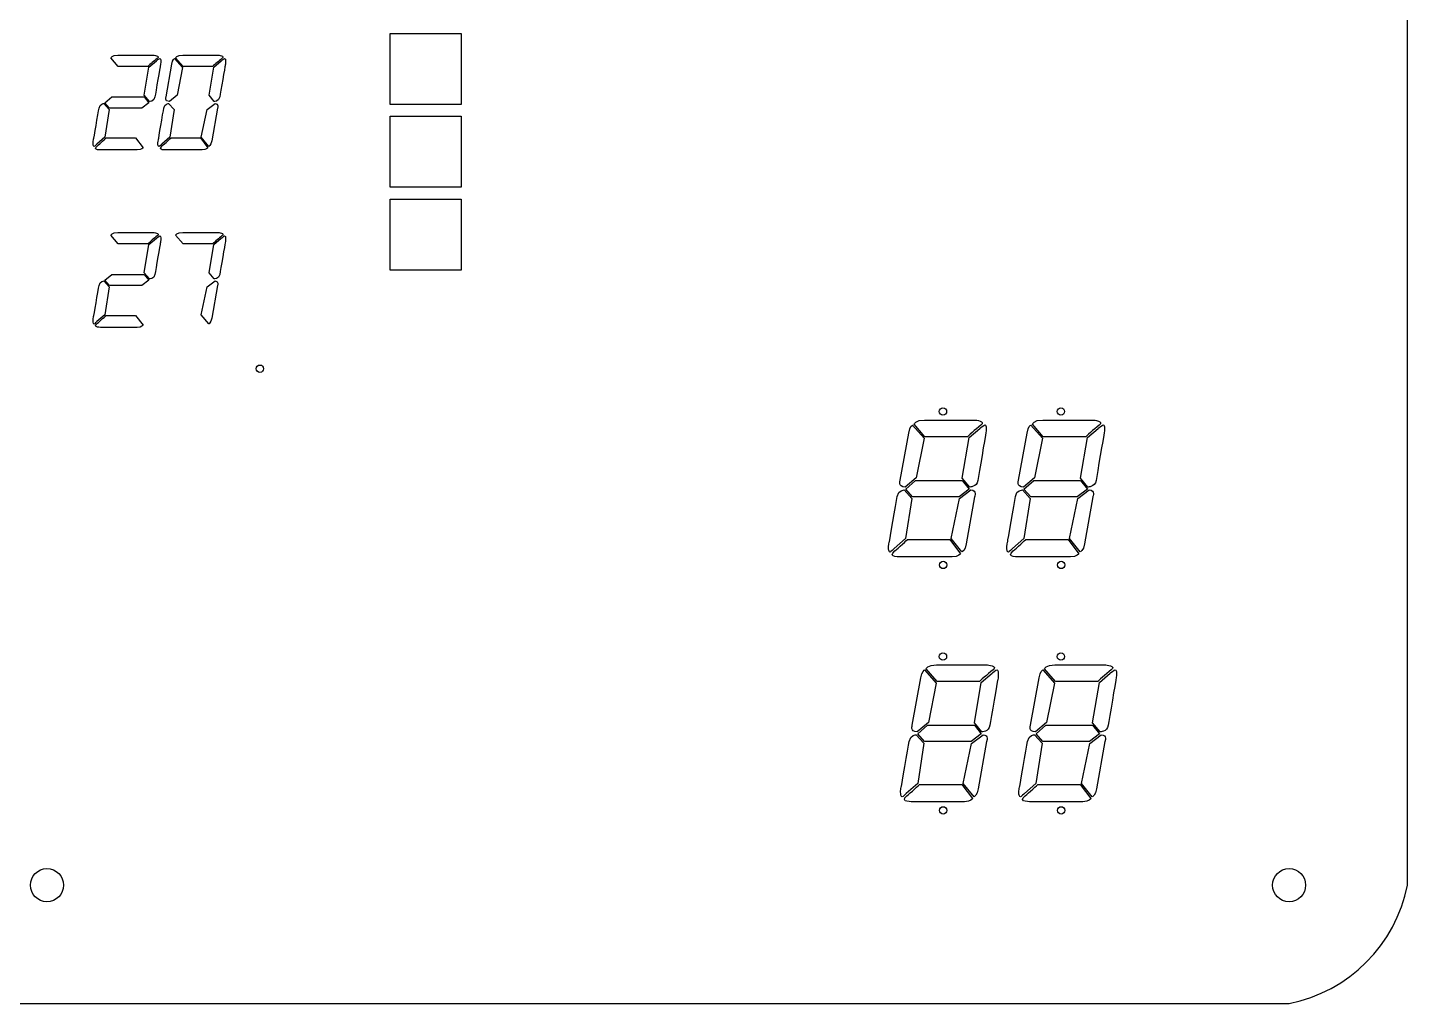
# Model space of a CAD drawing. Header units: millimetres. Extents: x 1910 to 3060, y 1279 to 2159.
# Drawn here: x 2476 to 3060, y 1279 to 1691 of the extents above; entities that cross this region are included whole.
import ezdxf

# ---------------------------------------------------------------- set-up
doc = ezdxf.new("R2010")
doc.units = ezdxf.units.MM

msp = doc.modelspace()

# ---------------------------------------------------------------- linework, layer by layer
at = {"color": 7, "linetype": 'Continuous', "lineweight": 25}
for p, q in [((3059.54, 1328.77), (3059.54, 2108.77)), ((2629.54, 1658.77), (2629.54, 1688.77)), ((2629.54, 1688.77), (2659.54, 1688.77)), ((2659.54, 1688.77), (2659.54, 1658.77)), ((2514.69, 1674.79), (2511.51, 1678.48)), ((2527.12, 1674.79), (2514.69, 1674.79)), ((2525.63, 1662.65), (2527.66, 1674.51)), ((2527.66, 1674.51), (2530.81, 1677.22)), ((2534.85, 1662.01), (2537.34, 1675.82)), ((2538.43, 1678.18), (2541.84, 1674.33)), ((2542.09, 1674.79), (2538.91, 1678.48)), ((2541.84, 1674.33), (2539.54, 1662.77)), ((2554.52, 1674.79), (2542.09, 1674.79)), ((2553.03, 1662.65), (2555.06, 1674.51)), ((2555.06, 1674.51), (2558.22, 1677.22)), ((2527.81, 1660.03), (2525.63, 1662.65)), ((2539.54, 1662.77), (2536.27, 1660.03)), ((2555.21, 1660.03), (2553.03, 1662.65)), ((2508.57, 1659.16), (2510.83, 1656.7)), ((2510.83, 1656.7), (2509.03, 1644.91)), ((2509.04, 1659.45), (2511.91, 1661.96)), ((2511.02, 1657.18), (2509.04, 1659.45)), ((2524.68, 1657.18), (2511.02, 1657.18)), ((2511.91, 1661.96), (2525.63, 1661.96)), ((2527.66, 1659.45), (2524.68, 1657.18)), ((2525.63, 1661.96), (2527.66, 1659.45)), ((2535.97, 1659.16), (2538.23, 1656.7)), ((2538.23, 1656.7), (2536.43, 1644.91)), ((2549.77, 1644.91), (2552.22, 1656.65)), ((2552.22, 1656.65), (2555.57, 1659.16)), ((2556.64, 1657.18), (2554.15, 1643.37)), ((2659.54, 1658.77), (2629.54, 1658.77)), ((2629.54, 1623.77), (2629.54, 1653.77)), ((2629.54, 1653.77), (2659.54, 1653.77)), ((2659.54, 1653.77), (2659.54, 1623.77)), ((2509.03, 1644.91), (2505.64, 1641.97)), ((2509.57, 1644.62), (2521.96, 1644.62)), ((2521.96, 1644.62), (2525.13, 1640.47)), ((2536.43, 1644.91), (2533.04, 1641.97)), ((2536.98, 1644.62), (2549.36, 1644.62)), ((2549.36, 1644.62), (2552.53, 1640.47)), ((2552.94, 1641), (2549.77, 1644.91)), ((2659.54, 1623.77), (2629.54, 1623.77)), ((2629.54, 1588.77), (2629.54, 1618.77)), ((2629.54, 1618.77), (2659.54, 1618.77)), ((2659.54, 1618.77), (2659.54, 1588.77)), ((2514.69, 1599.79), (2511.51, 1603.48)), ((2527.12, 1599.79), (2514.69, 1599.79)), ((2525.63, 1587.65), (2527.66, 1599.51)), ((2527.66, 1599.51), (2530.81, 1602.22)), ((2542.09, 1599.79), (2538.91, 1603.48)), ((2554.52, 1599.79), (2542.09, 1599.79)), ((2553.03, 1587.65), (2555.06, 1599.51)), ((2555.06, 1599.51), (2558.22, 1602.22)), ((2509.04, 1584.45), (2511.91, 1586.96)), ((2511.91, 1586.96), (2525.63, 1586.96)), ((2527.81, 1585.03), (2525.63, 1587.65)), ((2525.63, 1586.96), (2527.66, 1584.45)), ((2555.21, 1585.03), (2553.03, 1587.65)), ((2659.54, 1588.77), (2629.54, 1588.77)), ((2508.57, 1584.16), (2510.83, 1581.7)), ((2510.83, 1581.7), (2509.03, 1569.91)), ((2511.02, 1582.18), (2509.04, 1584.45)), ((2524.68, 1582.18), (2511.02, 1582.18)), ((2527.66, 1584.45), (2524.68, 1582.18)), ((2549.77, 1569.91), (2552.22, 1581.65)), ((2552.22, 1581.65), (2555.57, 1584.16)), ((2556.64, 1582.18), (2554.15, 1568.37)), ((2509.03, 1569.91), (2505.64, 1566.97)), ((2509.57, 1569.62), (2521.96, 1569.62)), ((2521.96, 1569.62), (2525.13, 1565.47)), ((2552.94, 1566), (2549.77, 1569.91)), ((2850.35, 1523.22), (2855.27, 1517.68)), ((2855.64, 1518.33), (2851.04, 1523.66)), ((2900.35, 1523.22), (2905.27, 1517.68)), ((2905.64, 1518.33), (2901.04, 1523.66)), ((2845.19, 1499.91), (2848.77, 1519.82)), ((2855.27, 1517.68), (2851.96, 1501.01)), ((2873.56, 1518.33), (2855.64, 1518.33)), ((2871.41, 1500.83), (2874.34, 1517.94)), ((2874.34, 1517.94), (2878.88, 1521.84)), ((2895.19, 1499.91), (2898.77, 1519.82)), ((2905.27, 1517.68), (2901.96, 1501.01)), ((2923.56, 1518.33), (2905.64, 1518.33)), ((2921.41, 1500.83), (2924.34, 1517.94)), ((2924.34, 1517.94), (2928.88, 1521.84)), ((2851.96, 1501.01), (2847.24, 1497.05)), ((2847.49, 1496.21), (2851.62, 1499.83)), ((2851.62, 1499.83), (2871.41, 1499.83)), ((2874.54, 1497.05), (2871.41, 1500.83)), ((2871.41, 1499.83), (2874.34, 1496.21)), ((2901.96, 1501.01), (2897.24, 1497.05)), ((2897.49, 1496.21), (2901.62, 1499.83)), ((2901.62, 1499.83), (2921.41, 1499.83)), ((2924.54, 1497.05), (2921.41, 1500.83)), ((2921.41, 1499.83), (2924.34, 1496.21)), ((2846.81, 1495.8), (2850.07, 1492.25)), ((2850.35, 1492.94), (2847.49, 1496.21)), ((2874.34, 1496.21), (2870.03, 1492.94)), ((2870.25, 1492.18), (2875.07, 1495.8)), ((2896.81, 1495.8), (2900.07, 1492.25)), ((2900.35, 1492.94), (2897.49, 1496.21)), ((2924.34, 1496.21), (2920.03, 1492.94)), ((2920.25, 1492.18), (2925.07, 1495.8)), ((2850.07, 1492.25), (2847.46, 1475.25)), ((2870.03, 1492.94), (2850.35, 1492.94)), ((2866.71, 1475.25), (2870.25, 1492.18)), ((2876.61, 1492.94), (2873.03, 1473.03)), ((2900.07, 1492.25), (2897.46, 1475.25)), ((2920.03, 1492.94), (2900.35, 1492.94)), ((2916.71, 1475.25), (2920.25, 1492.18)), ((2926.61, 1492.94), (2923.03, 1473.03)), ((2847.46, 1475.25), (2842.58, 1471.01)), ((2848.25, 1474.84), (2866.12, 1474.84)), ((2866.12, 1474.84), (2870.68, 1468.85)), ((2871.27, 1469.61), (2866.71, 1475.25)), ((2897.46, 1475.25), (2892.58, 1471.01)), ((2898.25, 1474.84), (2916.12, 1474.84)), ((2916.12, 1474.84), (2920.68, 1468.85)), ((2921.27, 1469.61), (2916.71, 1475.25)), ((2855.45, 1419.73), (2860.37, 1414.19)), ((2860.74, 1414.84), (2856.14, 1420.17)), ((2879.44, 1414.45), (2883.98, 1418.35)), ((2905.45, 1419.73), (2910.37, 1414.19)), ((2910.74, 1414.84), (2906.14, 1420.17)), ((2929.44, 1414.45), (2933.98, 1418.35)), ((2850.29, 1396.41), (2853.87, 1416.33)), ((2860.37, 1414.19), (2857.06, 1397.52)), ((2878.66, 1414.84), (2860.74, 1414.84)), ((2876.51, 1397.34), (2879.44, 1414.45)), ((2900.29, 1396.41), (2903.87, 1416.33)), ((2910.37, 1414.19), (2907.06, 1397.52)), ((2928.66, 1414.84), (2910.74, 1414.84)), ((2926.51, 1397.34), (2929.44, 1414.45)), ((2857.06, 1397.52), (2852.34, 1393.56)), ((2852.59, 1392.72), (2856.72, 1396.34)), ((2856.72, 1396.34), (2876.51, 1396.34)), ((2879.64, 1393.56), (2876.51, 1397.34)), ((2876.51, 1396.34), (2879.44, 1392.72)), ((2907.06, 1397.52), (2902.34, 1393.56)), ((2902.59, 1392.72), (2906.72, 1396.34)), ((2906.72, 1396.34), (2926.51, 1396.34)), ((2929.64, 1393.56), (2926.51, 1397.34)), ((2926.51, 1396.34), (2929.44, 1392.72)), ((2851.91, 1392.31), (2855.17, 1388.76)), ((2855.17, 1388.76), (2852.56, 1371.76)), ((2855.44, 1389.45), (2852.59, 1392.72)), ((2875.13, 1389.45), (2855.44, 1389.45)), ((2871.81, 1371.76), (2875.34, 1388.68)), ((2879.44, 1392.72), (2875.13, 1389.45)), ((2875.34, 1388.68), (2880.17, 1392.3)), ((2881.71, 1389.45), (2878.13, 1369.53)), ((2901.91, 1392.31), (2905.17, 1388.76)), ((2905.17, 1388.76), (2902.56, 1371.76)), ((2905.44, 1389.45), (2902.59, 1392.72)), ((2925.13, 1389.45), (2905.44, 1389.45)), ((2921.81, 1371.76), (2925.34, 1388.68)), ((2929.44, 1392.72), (2925.13, 1389.45)), ((2925.34, 1388.68), (2930.17, 1392.3)), ((2931.71, 1389.45), (2928.13, 1369.53)), ((2852.56, 1371.76), (2847.68, 1367.52)), ((2853.35, 1371.34), (2871.22, 1371.34)), ((2871.22, 1371.34), (2875.78, 1365.35)), ((2876.37, 1366.12), (2871.81, 1371.76)), ((2902.56, 1371.76), (2897.68, 1367.52)), ((2903.35, 1371.34), (2921.22, 1371.34)), ((2921.22, 1371.34), (2925.78, 1365.35)), ((2926.37, 1366.12), (2921.81, 1371.76)), ((1959.54, 1278.77), (3009.54, 1278.77))]:
    msp.add_line(p, q, dxfattribs=at)
for centre, radius in [((2574.54, 1547.07), 1.55), ((2863.25, 1529), 1.55), ((2913.11, 1529), 1.55), ((2863.35, 1464.1), 1.55), ((2913.21, 1464.1), 1.55), ((2863.25, 1425.38), 1.55), ((2913.11, 1425.38), 1.55), ((2863.35, 1360.38), 1.55), ((2913.21, 1360.38), 1.55), ((2484.54, 1328.77), 7), ((3009.54, 1328.77), 7)]:
    msp.add_circle(centre, radius, dxfattribs=at)
msp.add_arc((2997.43, 1340.89), 63.29, 281.03867, 348.96133, dxfattribs=at)
for points in [[(2511.51, 1678.48), (2511.51, 1678.48), (2511.89, 1679.69), (2514.55, 1679.65)], [(2529.38, 1679.65), (2529.38, 1679.65), (2532.7, 1679.38), (2531.1, 1678.18)], [(2538.91, 1678.48), (2538.91, 1678.48), (2539.29, 1679.69), (2541.95, 1679.65)], [(2556.78, 1679.65), (2556.78, 1679.65), (2560.1, 1679.38), (2558.5, 1678.18)], [(2531.1, 1678.18), (2529.8, 1677.19), (2528.3, 1675.86), (2527.12, 1674.79)], [(2532.42, 1675.11), (2532.42, 1675.11), (2530.5, 1663.98), (2530.16, 1661.96)], [(2530.81, 1677.22), (2530.81, 1677.22), (2532.06, 1678.28), (2532.23, 1678.24)], [(2532.23, 1678.24), (2532.51, 1678.18), (2532.62, 1677.76), (2532.65, 1677.44)], [(2532.65, 1677.44), (2532.75, 1676.35), (2532.42, 1675.11), (2532.42, 1675.11)], [(2537.34, 1675.82), (2537.62, 1677.85), (2538.43, 1678.18), (2538.43, 1678.18)], [(2558.5, 1678.18), (2557.2, 1677.19), (2555.7, 1675.86), (2554.52, 1674.79)], [(2559.82, 1675.11), (2559.82, 1675.11), (2557.9, 1663.98), (2557.56, 1661.96)], [(2558.22, 1677.22), (2558.22, 1677.22), (2559.46, 1678.28), (2559.63, 1678.24)], [(2559.63, 1678.24), (2559.91, 1678.18), (2560.02, 1677.76), (2560.05, 1677.44)], [(2560.05, 1677.44), (2560.15, 1676.35), (2559.82, 1675.11), (2559.82, 1675.11)], [(2504.27, 1644.08), (2504.27, 1644.08), (2506.19, 1655.21), (2506.53, 1657.23)], [(2506.53, 1657.23), (2506.86, 1659.25), (2508.57, 1659.16), (2508.57, 1659.16)], [(2530.16, 1661.96), (2529.82, 1659.93), (2527.81, 1660.03), (2527.81, 1660.03)], [(2531.67, 1644.08), (2531.67, 1644.08), (2533.59, 1655.21), (2533.93, 1657.23)], [(2533.93, 1657.23), (2534.26, 1659.25), (2535.97, 1659.16), (2535.97, 1659.16)], [(2536.27, 1660.03), (2534.09, 1660.03), (2534.85, 1662.01), (2534.85, 1662.01)], [(2557.56, 1661.96), (2557.23, 1659.93), (2555.21, 1660.03), (2555.21, 1660.03)], [(2555.57, 1659.16), (2557.35, 1659.16), (2556.64, 1657.18), (2556.64, 1657.18)], [(2505.89, 1641.31), (2506.8, 1642.05), (2509.57, 1644.62), (2509.57, 1644.62)], [(2533.29, 1641.31), (2534.2, 1642.05), (2536.98, 1644.62), (2536.98, 1644.62)], [(2507.79, 1639.55), (2507.79, 1639.55), (2503.34, 1639.26), (2505.89, 1641.31)], [(2504.04, 1641.75), (2503.93, 1642.83), (2504.27, 1644.08), (2504.27, 1644.08)], [(2504.46, 1640.94), (2504.18, 1641), (2504.07, 1641.43), (2504.04, 1641.75)], [(2505.64, 1641.97), (2505.64, 1641.97), (2504.63, 1640.91), (2504.46, 1640.94)], [(2535.19, 1639.55), (2535.19, 1639.55), (2530.74, 1639.26), (2533.29, 1641.31)], [(2531.44, 1641.75), (2531.34, 1642.83), (2531.67, 1644.08), (2531.67, 1644.08)], [(2531.86, 1640.94), (2531.58, 1641), (2531.47, 1641.43), (2531.44, 1641.75)], [(2533.04, 1641.97), (2533.04, 1641.97), (2532.03, 1640.91), (2531.86, 1640.94)], [(2554.15, 1643.37), (2553.87, 1641.34), (2552.94, 1641), (2552.94, 1641)], [(2511.51, 1603.48), (2511.51, 1603.48), (2511.89, 1604.69), (2514.55, 1604.65)], [(2529.38, 1604.65), (2529.38, 1604.65), (2532.7, 1604.38), (2531.1, 1603.18)], [(2538.91, 1603.48), (2538.91, 1603.48), (2539.29, 1604.69), (2541.95, 1604.65)], [(2556.78, 1604.65), (2556.78, 1604.65), (2560.1, 1604.38), (2558.5, 1603.18)], [(2531.1, 1603.18), (2529.8, 1602.19), (2528.3, 1600.86), (2527.12, 1599.79)], [(2532.42, 1600.11), (2532.42, 1600.11), (2530.5, 1588.98), (2530.16, 1586.96)], [(2530.81, 1602.22), (2530.81, 1602.22), (2532.06, 1603.28), (2532.23, 1603.24)], [(2532.23, 1603.24), (2532.51, 1603.18), (2532.62, 1602.76), (2532.65, 1602.44)], [(2532.65, 1602.44), (2532.75, 1601.35), (2532.42, 1600.11), (2532.42, 1600.11)], [(2558.5, 1603.18), (2557.2, 1602.19), (2555.7, 1600.86), (2554.52, 1599.79)], [(2559.82, 1600.11), (2559.82, 1600.11), (2557.9, 1588.98), (2557.56, 1586.96)], [(2558.22, 1602.22), (2558.22, 1602.22), (2559.46, 1603.28), (2559.63, 1603.24)], [(2559.63, 1603.24), (2559.91, 1603.18), (2560.02, 1602.76), (2560.05, 1602.44)], [(2560.05, 1602.44), (2560.15, 1601.35), (2559.82, 1600.11), (2559.82, 1600.11)], [(2530.16, 1586.96), (2529.82, 1584.93), (2527.81, 1585.03), (2527.81, 1585.03)], [(2557.56, 1586.96), (2557.23, 1584.93), (2555.21, 1585.03), (2555.21, 1585.03)], [(2504.27, 1569.08), (2504.27, 1569.08), (2506.19, 1580.21), (2506.53, 1582.23)], [(2506.53, 1582.23), (2506.86, 1584.25), (2508.57, 1584.16), (2508.57, 1584.16)], [(2555.57, 1584.16), (2557.35, 1584.16), (2556.64, 1582.18), (2556.64, 1582.18)], [(2504.04, 1566.75), (2503.93, 1567.83), (2504.27, 1569.08), (2504.27, 1569.08)], [(2505.89, 1566.31), (2506.8, 1567.05), (2509.57, 1569.62), (2509.57, 1569.62)], [(2507.79, 1564.55), (2507.79, 1564.55), (2503.34, 1564.26), (2505.89, 1566.31)], [(2504.46, 1565.94), (2504.18, 1566), (2504.07, 1566.43), (2504.04, 1566.75)], [(2505.64, 1566.97), (2505.64, 1566.97), (2504.63, 1565.91), (2504.46, 1565.94)], [(2554.15, 1568.37), (2553.87, 1566.34), (2552.94, 1566), (2552.94, 1566)], [(2848.77, 1519.82), (2849.18, 1522.75), (2850.35, 1523.22), (2850.35, 1523.22)], [(2851.04, 1523.66), (2851.04, 1523.66), (2851.6, 1525.41), (2855.43, 1525.34)], [(2879.3, 1523.22), (2877, 1521.48), (2873.56, 1518.33), (2873.56, 1518.33)], [(2876.81, 1525.34), (2876.81, 1525.34), (2881.6, 1524.96), (2879.3, 1523.22)], [(2878.88, 1521.84), (2878.88, 1521.84), (2880.67, 1523.37), (2880.92, 1523.32)], [(2880.92, 1523.32), (2881.33, 1523.23), (2881.49, 1522.62), (2881.53, 1522.15)], [(2881.53, 1522.15), (2881.68, 1520.59), (2881.19, 1518.8), (2881.19, 1518.8)], [(2898.77, 1519.82), (2899.18, 1522.75), (2900.35, 1523.22), (2900.35, 1523.22)], [(2901.04, 1523.66), (2901.04, 1523.66), (2901.6, 1525.41), (2905.43, 1525.34)], [(2929.3, 1523.22), (2927, 1521.48), (2923.56, 1518.33), (2923.56, 1518.33)], [(2926.81, 1525.34), (2926.81, 1525.34), (2931.6, 1524.96), (2929.3, 1523.22)], [(2928.88, 1521.84), (2928.88, 1521.84), (2930.67, 1523.37), (2930.92, 1523.32)], [(2930.92, 1523.32), (2931.33, 1523.23), (2931.49, 1522.62), (2931.53, 1522.15)], [(2931.53, 1522.15), (2931.68, 1520.59), (2931.19, 1518.8), (2931.19, 1518.8)], [(2881.19, 1518.8), (2881.19, 1518.8), (2878.43, 1502.75), (2877.94, 1499.83)], [(2931.19, 1518.8), (2931.19, 1518.8), (2928.43, 1502.75), (2927.94, 1499.83)], [(2847.24, 1497.05), (2844.09, 1497.05), (2845.19, 1499.91), (2845.19, 1499.91)], [(2877.94, 1499.83), (2877.46, 1496.92), (2874.54, 1497.05), (2874.54, 1497.05)], [(2897.24, 1497.05), (2894.09, 1497.05), (2895.19, 1499.91), (2895.19, 1499.91)], [(2927.94, 1499.83), (2927.46, 1496.92), (2924.54, 1497.05), (2924.54, 1497.05)], [(2840.61, 1474.05), (2840.61, 1474.05), (2843.37, 1490.1), (2843.86, 1493.02)], [(2843.86, 1493.02), (2844.35, 1495.93), (2846.81, 1495.8), (2846.81, 1495.8)], [(2875.07, 1495.8), (2877.63, 1495.8), (2876.61, 1492.94), (2876.61, 1492.94)], [(2890.61, 1474.05), (2890.61, 1474.05), (2893.37, 1490.1), (2893.86, 1493.02)], [(2893.86, 1493.02), (2894.35, 1495.93), (2896.81, 1495.8), (2896.81, 1495.8)], [(2925.07, 1495.8), (2927.63, 1495.8), (2926.61, 1492.94), (2926.61, 1492.94)], [(2845.68, 1467.52), (2845.68, 1467.52), (2839.26, 1467.1), (2842.95, 1470.07)], [(2840.27, 1470.7), (2840.12, 1472.26), (2840.61, 1474.05), (2840.61, 1474.05)], [(2840.88, 1469.53), (2840.47, 1469.62), (2840.32, 1470.23), (2840.27, 1470.7)], [(2842.58, 1471.01), (2842.58, 1471.01), (2841.13, 1469.48), (2840.88, 1469.53)], [(2842.95, 1470.07), (2844.26, 1471.12), (2848.25, 1474.84), (2848.25, 1474.84)], [(2873.03, 1473.03), (2872.62, 1470.1), (2871.27, 1469.61), (2871.27, 1469.61)], [(2895.68, 1467.52), (2895.68, 1467.52), (2889.26, 1467.1), (2892.95, 1470.07)], [(2890.27, 1470.7), (2890.12, 1472.26), (2890.61, 1474.05), (2890.61, 1474.05)], [(2890.88, 1469.53), (2890.47, 1469.62), (2890.32, 1470.23), (2890.27, 1470.7)], [(2892.58, 1471.01), (2892.58, 1471.01), (2891.13, 1469.48), (2890.88, 1469.53)], [(2892.95, 1470.07), (2894.26, 1471.12), (2898.25, 1474.84), (2898.25, 1474.84)], [(2923.03, 1473.03), (2922.62, 1470.1), (2921.27, 1469.61), (2921.27, 1469.61)], [(2853.87, 1416.33), (2854.28, 1419.26), (2855.45, 1419.73), (2855.45, 1419.73)], [(2856.14, 1420.17), (2856.14, 1420.17), (2856.7, 1421.92), (2860.53, 1421.85)], [(2884.4, 1419.73), (2882.1, 1417.99), (2878.66, 1414.84), (2878.66, 1414.84)], [(2881.91, 1421.85), (2881.91, 1421.85), (2886.7, 1421.47), (2884.4, 1419.73)], [(2883.98, 1418.35), (2883.98, 1418.35), (2885.77, 1419.88), (2886.02, 1419.83)], [(2886.02, 1419.83), (2886.43, 1419.74), (2886.58, 1419.13), (2886.63, 1418.66)], [(2886.63, 1418.66), (2886.78, 1417.1), (2886.29, 1415.31), (2886.29, 1415.31)], [(2903.87, 1416.33), (2904.28, 1419.26), (2905.45, 1419.73), (2905.45, 1419.73)], [(2906.14, 1420.17), (2906.14, 1420.17), (2906.7, 1421.92), (2910.53, 1421.85)], [(2934.4, 1419.73), (2932.1, 1417.99), (2928.66, 1414.84), (2928.66, 1414.84)], [(2931.91, 1421.85), (2931.91, 1421.85), (2936.7, 1421.47), (2934.4, 1419.73)], [(2933.98, 1418.35), (2933.98, 1418.35), (2935.77, 1419.88), (2936.02, 1419.83)], [(2936.02, 1419.83), (2936.43, 1419.74), (2936.58, 1419.13), (2936.63, 1418.66)], [(2936.63, 1418.66), (2936.78, 1417.1), (2936.29, 1415.31), (2936.29, 1415.31)], [(2886.29, 1415.31), (2886.29, 1415.31), (2883.53, 1399.26), (2883.04, 1396.34)], [(2936.29, 1415.31), (2936.29, 1415.31), (2933.53, 1399.26), (2933.04, 1396.34)], [(2852.34, 1393.56), (2849.19, 1393.56), (2850.29, 1396.41), (2850.29, 1396.41)], [(2883.04, 1396.34), (2882.56, 1393.43), (2879.64, 1393.56), (2879.64, 1393.56)], [(2902.34, 1393.56), (2899.19, 1393.56), (2900.29, 1396.41), (2900.29, 1396.41)], [(2933.04, 1396.34), (2932.56, 1393.43), (2929.64, 1393.56), (2929.64, 1393.56)], [(2845.71, 1370.56), (2845.71, 1370.56), (2848.47, 1386.61), (2848.96, 1389.52)], [(2848.96, 1389.52), (2849.45, 1392.44), (2851.91, 1392.31), (2851.91, 1392.31)], [(2880.17, 1392.3), (2882.73, 1392.3), (2881.71, 1389.45), (2881.71, 1389.45)], [(2895.71, 1370.56), (2895.71, 1370.56), (2898.47, 1386.61), (2898.96, 1389.52)], [(2898.96, 1389.52), (2899.45, 1392.44), (2901.91, 1392.31), (2901.91, 1392.31)], [(2930.17, 1392.3), (2932.73, 1392.3), (2931.71, 1389.45), (2931.71, 1389.45)], [(2845.37, 1367.2), (2845.22, 1368.76), (2845.71, 1370.56), (2845.71, 1370.56)], [(2848.04, 1366.57), (2849.36, 1367.63), (2853.35, 1371.34), (2853.35, 1371.34)], [(2895.37, 1367.2), (2895.22, 1368.76), (2895.71, 1370.56), (2895.71, 1370.56)], [(2898.04, 1366.57), (2899.36, 1367.63), (2903.35, 1371.34), (2903.35, 1371.34)], [(2850.78, 1364.03), (2850.78, 1364.03), (2844.36, 1363.61), (2848.04, 1366.57)], [(2845.98, 1366.04), (2845.57, 1366.12), (2845.42, 1366.73), (2845.37, 1367.2)], [(2847.68, 1367.52), (2847.68, 1367.52), (2846.23, 1365.99), (2845.98, 1366.04)], [(2878.13, 1369.53), (2877.72, 1366.61), (2876.37, 1366.12), (2876.37, 1366.12)], [(2900.78, 1364.03), (2900.78, 1364.03), (2894.36, 1363.61), (2898.04, 1366.57)], [(2895.98, 1366.04), (2895.57, 1366.12), (2895.42, 1366.73), (2895.37, 1367.2)], [(2897.68, 1367.52), (2897.68, 1367.52), (2896.23, 1365.99), (2895.98, 1366.04)], [(2928.13, 1369.53), (2927.72, 1366.61), (2926.37, 1366.12), (2926.37, 1366.12)]]:
    msp.add_open_spline(points, degree=3, dxfattribs=at)
for points, knots in [([(2514.55, 1679.65), (2515.11, 1679.64), (2516.1, 1679.63), (2518.94, 1679.62), (2521.98, 1679.63), (2525.3, 1679.63), (2527.4, 1679.64), (2529.38, 1679.65)], [0, 0, 0, 0, 0.25, 0.25, 0.5, 0.5, 1, 1, 1, 1]), ([(2541.95, 1679.65), (2542.51, 1679.64), (2543.5, 1679.63), (2546.34, 1679.62), (2549.38, 1679.63), (2552.7, 1679.63), (2554.8, 1679.64), (2556.78, 1679.65)], [0, 0, 0, 0, 0.25, 0.25, 0.5, 0.5, 1, 1, 1, 1]), ([(2525.13, 1640.47), (2525.13, 1640.47), (2524.6, 1639.55), (2520.83, 1639.55), (2507.79, 1639.55), (2507.79, 1639.55)], [0, 0, 0, 0, 0.5, 0.5, 1, 1, 1, 1]), ([(2552.53, 1640.47), (2552.53, 1640.47), (2552, 1639.55), (2548.23, 1639.55), (2535.19, 1639.55), (2535.19, 1639.55)], [0, 0, 0, 0, 0.5, 0.5, 1, 1, 1, 1]), ([(2514.55, 1604.65), (2515.11, 1604.64), (2516.1, 1604.63), (2518.94, 1604.62), (2521.98, 1604.63), (2525.3, 1604.63), (2527.4, 1604.64), (2529.38, 1604.65)], [0, 0, 0, 0, 0.25, 0.25, 0.5, 0.5, 1, 1, 1, 1]), ([(2541.95, 1604.65), (2542.51, 1604.64), (2543.5, 1604.63), (2546.34, 1604.62), (2549.38, 1604.63), (2552.7, 1604.63), (2554.8, 1604.64), (2556.78, 1604.65)], [0, 0, 0, 0, 0.25, 0.25, 0.5, 0.5, 1, 1, 1, 1]), ([(2525.13, 1565.47), (2525.13, 1565.47), (2524.6, 1564.55), (2520.83, 1564.55), (2507.79, 1564.55), (2507.79, 1564.55)], [0, 0, 0, 0, 0.5, 0.5, 1, 1, 1, 1]), ([(2855.43, 1525.34), (2856.24, 1525.33), (2857.66, 1525.32), (2861.77, 1525.31), (2866.14, 1525.31), (2870.93, 1525.32), (2873.96, 1525.33), (2876.81, 1525.34)], [0, 0, 0, 0, 0.25, 0.25, 0.5, 0.5, 1, 1, 1, 1]), ([(2905.43, 1525.34), (2906.24, 1525.33), (2907.66, 1525.32), (2911.77, 1525.31), (2916.14, 1525.31), (2920.93, 1525.32), (2923.96, 1525.33), (2926.81, 1525.34)], [0, 0, 0, 0, 0.25, 0.25, 0.5, 0.5, 1, 1, 1, 1]), ([(2870.68, 1468.85), (2870.68, 1468.85), (2869.92, 1467.52), (2864.48, 1467.52), (2845.68, 1467.52), (2845.68, 1467.52)], [0, 0, 0, 0, 0.5, 0.5, 1, 1, 1, 1]), ([(2920.68, 1468.85), (2920.68, 1468.85), (2919.92, 1467.52), (2914.48, 1467.52), (2895.68, 1467.52), (2895.68, 1467.52)], [0, 0, 0, 0, 0.5, 0.5, 1, 1, 1, 1]), ([(2860.53, 1421.85), (2861.33, 1421.84), (2862.76, 1421.83), (2866.87, 1421.82), (2871.24, 1421.82), (2876.03, 1421.83), (2879.06, 1421.84), (2881.91, 1421.85)], [0, 0, 0, 0, 0.25, 0.25, 0.5, 0.5, 1, 1, 1, 1]), ([(2910.53, 1421.85), (2911.33, 1421.84), (2912.76, 1421.83), (2916.87, 1421.82), (2921.24, 1421.82), (2926.03, 1421.83), (2929.06, 1421.84), (2931.91, 1421.85)], [0, 0, 0, 0, 0.25, 0.25, 0.5, 0.5, 1, 1, 1, 1]), ([(2875.78, 1365.35), (2875.78, 1365.35), (2875.02, 1364.03), (2869.58, 1364.03), (2850.78, 1364.03), (2850.78, 1364.03)], [0, 0, 0, 0, 0.5, 0.5, 1, 1, 1, 1]), ([(2925.78, 1365.35), (2925.78, 1365.35), (2925.02, 1364.03), (2919.58, 1364.03), (2900.78, 1364.03), (2900.78, 1364.03)], [0, 0, 0, 0, 0.5, 0.5, 1, 1, 1, 1])]:
    msp.add_open_spline(points, degree=3, knots=knots, dxfattribs=at)

doc.saveas('drawing.dxf')
